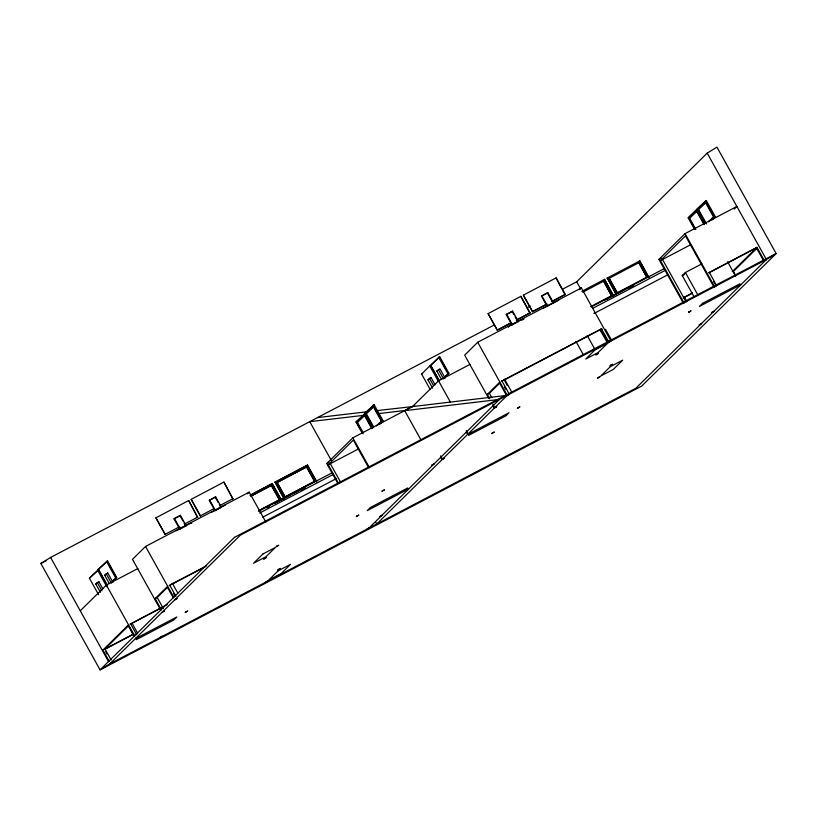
<?xml version="1.0" encoding="UTF-8"?>
<svg xmlns="http://www.w3.org/2000/svg" width="817" height="817" viewBox="0 0 817 817"><rect width="100%" height="100%" fill="white"/><g stroke="black" fill="none" stroke-linecap="round" stroke-linejoin="round"><path stroke-width="1.23" d="M98.602 594.745L89.4 578.222L98.622 569.612L107.201 585.033M106.864 584.89L98.275 569.469L107.497 560.86L116.688 577.384L112.603 581.418M98.622 569.612L89.4 578.222M107.497 560.86L98.275 569.469M155.924 517.825L165.116 534.338L155.924 517.825L188.686 500.535L197.612 517.314L188.686 500.535M100.42 592.325L95.783 584.012L98.847 581.704L102.901 588.986M109.294 583.583L104.658 575.26L107.721 572.962L112.93 582.317M98.847 581.704L95.783 584.012M107.721 572.962L104.658 575.26M191.168 499.35L200.359 515.874L191.168 499.35L223.929 482.071L232.865 498.84L223.929 482.071M80.27 610.789L106.373 585.054L137.92 568.53M265.811 521.992L249.185 492.14L145.528 546.461L132.477 559.328L160.786 610.187M179.822 529.283L174.031 518.877L174.43 518.489L180.414 515.353L186.205 525.76L180.22 528.895L174.43 518.489M112.378 581.153L116.688 577.384M180.414 515.353L180.026 515.741L182.916 520.94M209.285 500.413L215.657 496.889L221.448 507.286L215.075 510.809L209.285 500.413L215.657 496.889M247.449 493.856L249.185 492.14M109.1 661.127L102.932 650.046L127.983 625.342L134.151 636.433M161.306 609.666L155.138 598.585L167.138 586.749L173.306 597.83M281.528 500.075L272.337 483.562L250.778 494.969M128.269 626.026L104.484 649.474L133.314 634.37M167.179 604.57L130.056 624.259L159.999 608.573M155.138 598.585L157.211 597.493L167.495 587.352M251.605 495.827L271.448 485.369L279.485 499.8L258.54 510.829M284.01 498.891L275.084 482.122L307.58 465.087L316.771 481.611M284.408 495.848L276.994 482.53L306.702 466.905L314.729 481.325L285.021 496.95L314.729 481.325M274.818 482.377L307.58 465.087M276.994 482.53L306.702 466.905M494.418 324.9L50.583 557.449L40.85 563.454L100.072 669.869L109.805 663.864L240.321 535.196L766.417 259.551L776.15 253.546L716.928 147.131L707.195 153.136L576.679 281.804L562.025 289.473M362.135 433.061L355.998 422.042L365.219 413.433L373.185 427.751M372.848 427.618L364.872 413.3L374.094 404.691L383.296 421.204L381.651 422.818M111.878 662.781L112.409 662.26L110.336 663.353M362.768 415.853L355.998 422.042M374.094 404.691L364.872 413.3M363.126 433.827L356.947 422.726L364.402 415.393L371.806 428.711M365.832 413.984L373.788 406.366L365.832 413.984L373.236 427.301M356.947 422.726L364.913 415.118M337.829 483.46L326.749 463.556L352.852 437.83L414.709 405.416M338.575 483.347L328.24 464.771L353.291 440.067L368.498 467.385M430.181 389.443L421.592 374.033L429.783 365.965L430.814 365.413L439.393 380.834M443.978 378.026L448.88 373.185L439.689 356.672L430.467 365.281L439.056 380.702M431.509 364.739L439.689 356.672M488.117 313.626L497.308 330.15L488.117 313.626L520.868 296.336L530.07 312.86L516.354 320.162M159.57 637.791L162.164 636.188L161.643 636.709M376.341 425.963L381.825 420.796L377.689 424.871M379.803 424.166L383.296 421.204M432.612 388.136L427.975 379.813L431.039 377.515L435.093 384.797M441.486 379.384L436.85 371.061L439.914 368.763L445.122 378.128M431.039 377.515L427.975 379.813M520.868 296.336L529.804 313.115M523.36 295.162L532.551 311.675L523.36 295.162L556.122 277.872L565.313 294.396L551.608 301.698M376.974 410.614L412.462 406.59L438.566 380.865L470.112 364.331M608.328 342.619L608.849 342.109L601.445 328.802L600.924 329.322L608.328 342.619L610.922 341.016L581.377 287.941L477.72 342.262L464.669 355.129L488.668 398.247M512.014 325.084L506.223 314.678L506.622 314.3L512.606 311.154L518.397 321.561M443.754 377.76L448.88 373.185M512.606 311.154L506.223 314.678M556.122 277.872L561.371 288.044M541.865 295.825L547.656 306.232L547.267 306.62L541.477 296.214L541.865 295.825L547.85 292.69L553.64 303.097M541.477 296.214L547.85 292.69M522.002 320.162L523.574 318.61L523.911 319.222M265.3 582.388L267.905 580.785L267.373 581.306M579.641 289.657L581.377 287.941M489.792 398.819L487.32 394.386L499.33 382.55L506.734 395.847L508.807 394.764L509.328 394.254L501.924 380.947L601.445 328.802M613.72 295.887L604.519 279.363L612.842 295.039M487.32 394.386L489.403 393.304L499.687 383.153M501.924 380.947L501.403 381.468L600.924 329.322M603.64 281.181L611.545 295.734L603.64 281.181L582.705 292.21M616.202 294.702L607.266 277.923L616.467 294.447M609.186 278.331L617.213 292.762L609.186 278.331L638.884 262.706L646.788 277.259L638.884 262.706M366.894 529.161L369.488 527.557M648.964 277.412L639.772 260.899L648.708 277.668M368.967 528.078L499.483 399.411L404.681 410.665M477.72 342.262L507.255 395.336L376.739 524.003L375.514 521.787M694.327 228.862L688.19 217.853L696.38 209.785L697.412 209.244L704.765 222.459M705.04 223.419L697.064 209.101L706.286 200.492L715.478 217.016L713.027 219.436M697.412 209.244L688.19 217.853M706.286 200.492L697.064 209.101M695.318 229.628L689.139 218.537L696.595 211.195L703.999 224.512M705.428 223.102L698.014 209.785L705.98 202.177L707.839 205.506M689.139 218.537L697.105 210.919M698.014 209.785L705.98 202.177M682.941 302.484L658.941 259.367L685.044 233.631L736.873 206.476L734.177 209.132M684.146 303.178L660.432 260.582L685.483 235.878L713.455 286.124M708.533 221.764L713.496 216.873L705.469 202.442M709.054 221.489L714.017 216.597M711.995 219.977L715.478 217.016M600.424 330.773L602.139 329.077M607.572 343.263L595.133 349.778L585.738 359.041L598.177 352.525L607.572 343.263L600.209 330.037M693.909 296.52L682.246 275.574L685.381 272.49L701.844 263.86M765.897 260.061L763.824 261.144L764.344 260.633L756.94 247.337L708.737 272.827L756.419 247.847L763.201 260.041M732.257 271.663L756.94 247.337M756.705 248.521L733.431 271.458L735.28 274.788M299.318 490.353L301.085 489.169L301.677 490.231M605.08 300.013L606.837 298.828L607.429 299.89M527.098 307.774L530.478 306.007M40.85 563.454L46.487 560.503M497.573 329.884L511.013 322.838M516.62 319.907L530.07 312.86M532.817 311.42L546.267 304.373M551.863 301.442L565.313 294.396M497.308 330.15L510.758 323.103M532.551 311.675L547.124 304.047M509.277 326.106L523.574 318.61M543.428 308.213L558.818 300.145M516.395 322.603L512.412 324.696L506.622 314.3M421.592 374.033L422.634 373.481M581.847 291.363L604.519 279.363M607.011 278.178L639.772 260.899M436.85 371.061L438.402 370.244M658.941 259.367L661.198 258.182M660.432 260.582L690.222 244.967M174.031 518.877L179.025 516.262M590.865 306.508L611.667 295.601M617.213 292.762L646.921 277.137M591.151 306.937L664.384 268.568M606.398 299.451L615.211 294.835M617.407 293.681L633.277 284.97L633.869 286.032M628.794 287.982L633.277 285.633M107.19 562.545L107.711 562.27M592.989 308.213L665.671 270.131M165.116 534.338L179.689 526.71M184.428 524.106L197.877 517.059M200.359 515.874L214.074 508.572M219.671 505.631L233.121 498.584M378.046 413.657L404.609 410.532L412.391 406.468M175.982 530.876L191.382 522.809L191.719 523.421M211.235 512.412L225.523 504.916M593.877 313.534L667.673 274.869M249.92 495.296L272.337 483.562M250.645 496.276L271.448 485.369M682.246 275.574L684.442 274.43M326.749 463.556L329.006 462.381M328.24 464.771L358.03 449.166M258.672 510.696L279.485 499.8M258.958 511.136L332.202 472.757M274.645 503.017L301.085 489.169M274.206 503.65L290.729 494.99M292.925 493.836L298.44 490.956M266.955 507.714L269.202 506.54M301.085 489.832L305.568 487.483M259.683 512.994L333.479 474.33M262.808 517.141L336.604 478.476M683.676 297.531L692.55 292.884M683.155 298.052L692.019 293.405M740.835 284.765L738.241 286.369L740.314 285.276M206.64 565.813L169.732 585.146L175.91 596.226M169.211 585.656L204.996 566.906M714.211 311.011L711.617 312.615L713.69 311.522M701.68 323.369L699.086 324.962L701.16 323.879M175.063 599.535L177.136 598.442L174.542 600.046M434.225 463.739L431.631 465.343L433.704 464.26M162.215 607.409L164.442 606.245M162.532 611.882L164.615 610.799L162.011 612.393M408.643 488.964L406.049 490.557L408.122 489.475M102.932 650.046L133.835 633.849M135.908 638.128L137.981 637.046L135.387 638.649M382.019 515.21L379.425 516.804L381.498 515.721M109.805 663.864L635.902 388.208L766.417 259.551L707.195 153.136M412.462 406.59L507.255 395.336M317.517 417.589L366.853 411.809M364.137 415.281L309.745 421.664L331.334 460.461M711.546 212.165L712.781 214.381M705.255 201.033L714.446 217.557M698.535 209.509L706.562 223.94M727.61 261.757L735.586 276.075M697.728 212.032L698.964 214.248M700.2 216.474L701.435 218.69M696.38 209.785L704.346 224.103M689.66 218.262L695.839 229.363M709.258 272.316L716.662 285.613L714.068 287.216L714.589 286.706L685.044 233.631M713.67 281.702L714.906 283.918M685.381 272.49L698.259 295.631M684.34 297.02L686.76 301.371M662.505 259.489L686.147 301.973M605.509 329.312L611.647 340.332M576.679 281.804L580.376 288.452M562.596 290.239L565.047 294.651M587.157 335.45L595.133 349.778M575.924 341.404L583.277 354.629M547.461 293.078L551.516 300.36M512.79 312.584L513.954 314.668M515.108 316.751L518.009 321.949M508.174 326.677L508.521 327.29M504.549 379.139L511.932 392.405M504.212 379.987L507.255 385.44M504.487 387.003L505.723 389.219M489.403 393.304L491.865 397.736M492.876 404.364L494.724 407.683L496.797 406.6L494.203 408.204L492.978 405.988M439.903 358.081L446.082 369.172M438.658 357.213L447.849 373.737M438.361 369.58L443.57 378.935M438.566 380.865L450.259 401.872M466.262 430.62L468.1 433.939L470.173 432.847L467.579 434.45L466.344 432.234M429.783 365.965L438.361 381.376M429.487 378.322L433.531 385.604M440.669 455.825L442.518 459.154L444.601 458.071L441.997 459.665L440.772 457.459M404.609 410.532L421.306 440.526M375.023 408.592L378.731 415.25M379.966 417.467L381.202 419.683M373.063 405.232L382.254 421.746M373.277 406.641L381.304 421.061M366.343 413.708L373.757 427.025M364.188 413.984L372.154 428.292M357.468 422.46L363.034 432.448M352.852 437.83L369.468 467.681M330.313 463.688L340.597 482.163M307.315 465.343L316.516 481.867M306.569 467.028L314.596 481.458M277.126 482.398L285.153 496.828M275.084 482.122L284.275 498.636M272.684 484.92L280.65 499.238M271.326 485.502L279.353 499.922M215.269 497.277L218.159 502.475M219.324 504.559L220.478 506.632M209.673 500.024L215.463 510.421M184.08 523.023L185.816 526.138M172.356 583.328L177.902 593.285M173.531 593.418L174.767 595.634M145.528 546.461L173.837 597.319M157.211 597.493L163.38 608.583M108.334 563.383L115.126 575.587M106.465 561.412L115.657 577.925M106.169 573.769L111.378 583.134M132.119 623.3L137.644 633.226M130.577 623.739L136.756 634.829M106.373 585.054L134.682 635.922M97.591 570.154L106.782 586.677M128.984 626.394L130.22 628.6M131.445 630.795L132.671 633.001M97.294 582.521L101.921 590.844M105.005 648.964L111.173 660.044M105.71 651.69L106.945 653.906M50.583 557.449L108.579 661.647M234.51 537.341L100.072 669.869L641.723 386.063L776.15 253.546L234.51 537.341M139.482 636.525L136.347 639.619L173.674 620.062L176.799 616.978L139.482 636.525M185.673 612.056L185.153 612.576L187.747 610.973L185.673 612.056M262.941 553.967L253.546 563.24L265.985 556.714L275.38 547.451L262.941 553.967M264.126 558.654L263.605 559.165L266.199 557.572L264.126 558.654M276.657 546.297L276.136 546.818L278.73 545.215L276.657 546.297M278.352 569.52L277.831 570.041L280.425 568.438L278.352 569.52M278.056 570.889L268.66 580.152L281.099 573.636L290.495 564.373L278.056 570.889M356.815 516.119L356.294 516.63L358.888 515.027L356.815 516.119M382.397 490.894L381.876 491.415L384.47 489.812L382.397 490.894M370.367 507.541L367.231 510.635L404.558 491.078L407.683 487.984L370.367 507.541M471.675 432.336L468.539 435.42L505.856 415.863L508.991 412.779L471.675 432.336M492.283 433.081L491.763 433.592L494.356 431.999L492.283 433.081M517.866 407.867L517.345 408.377L519.939 406.774L517.866 407.867M596.318 354.455L595.797 354.976L598.391 353.373L596.318 354.455M598.024 377.679L597.493 378.189L600.097 376.596L598.024 377.679M610.544 365.332L610.023 365.842L612.617 364.239L610.544 365.332M610.248 366.69L600.852 375.953L613.291 369.437L622.687 360.174L610.248 366.69M689.007 311.92L688.486 312.441L691.08 310.838L689.007 311.92M702.559 303.352L699.423 306.436L736.74 286.879L739.875 283.795L702.559 303.352"/></g></svg>
